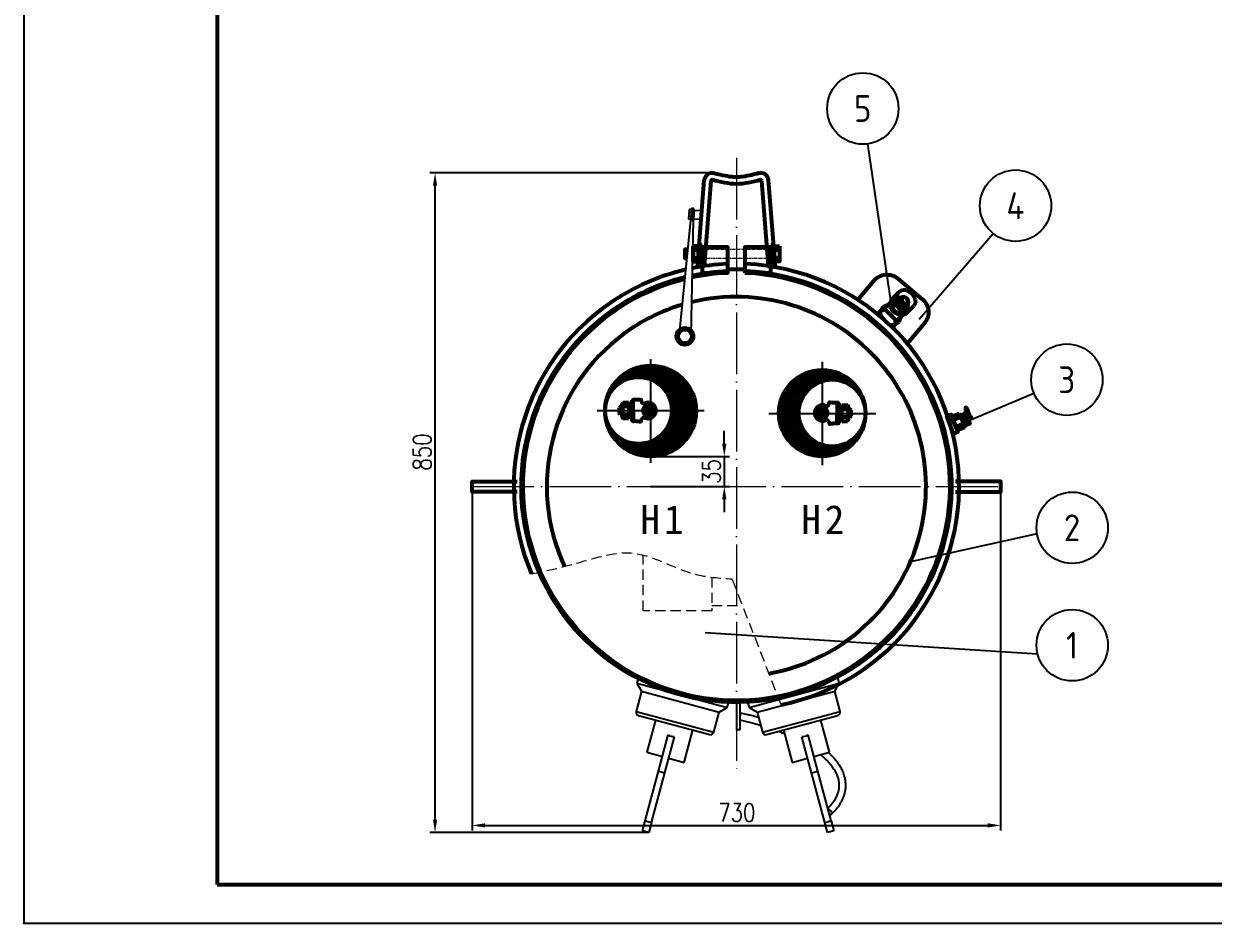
# Model space of a CAD drawing. Header units: millimetres. Extents: x 119255 to 140443, y -8485 to -5380.
# Drawn here: x 136654 to 138040, y -8485 to -7437 of the extents above; entities that cross this region are included whole.
import ezdxf
from ezdxf.enums import TextEntityAlignment as Align

# ---------------------------------------------------------------- set-up
doc = ezdxf.new("R2010")
doc.units = ezdxf.units.MM
doc.header["$LTSCALE"] = 3
for name, pattern in [('ACAD_ISO04W100', [30, 24, -3, 0, -3]), ('ACISOTGL', [3, 2, -1]), ('CENTER', [2, 1.25, -0.25, 0.25, -0.25]), ('DASHDOT', [0.55, 0.5, -0.025, 0, -0.025])]:
    doc.linetypes.add(name, pattern=pattern)
for name, color, linetype in [('2', 3, 'Continuous'), ('A', 3, 'Continuous'), ('C', 1, 'DASHDOT'), ('PL', 5, 'Continuous'), ('S', 254, 'Continuous'), ('几何体', 7, 'Continuous')]:
    doc.layers.add(name, color=color, linetype=linetype)
for name, color, linetype, lineweight in [('图层1', 1, 'CENTER', 13), ('标注、文本', 3, 'Continuous', 25), ('粗实线', 4, 'Continuous', 53)]:
    doc.layers.add(name, color=color, linetype=linetype, lineweight=lineweight)
doc.styles.add('ST_WIN', font='isocp2.shx', dxfattribs={"bigfont": 'hzdxfst.shx'})
doc.styles.get("Standard").update_dxf_attribs({"font": 'txt', "bigfont": 'gbcbig.shx'})
doc.styles.add('TH_GBDIM', font='romans.shx', dxfattribs={"width": 0.8, "bigfont": 'gbcbig.shx'})
doc.dimstyles.new('TH_GBDIM1', dxfattribs={"dimscale": 3, "dimtxt": 3.5, "dimasz": 2.5, "dimexe": 2, "dimexo": 0, "dimgap": 1.5, "dimtad": 1, "dimdec": 1, "dimzin": 0, "dimdsep": 46, "dimtxsty": 'TH_GBDIM', "dimcen": 2.5, "dimclrd": 3, "dimclre": 256, "dimclrt": 2, "dimadec": 0, "dimazin": 0, "dimtfac": 0.714286, "dimtdec": 1, "dimtmove": 0, "dimatfit": 3, "dimfxl": 0, "dimtzin": 0, "dimlwd": -1, "dimlwe": -1, "dimarcsym": 0})

# ---------------------------------------------------------------- blocks, each defined once
blk = doc.blocks.new('*D58')
at = {"layer": 'Defpoints', "color": 0}
for p in [(137176.7, -7976.4), (137792.7, -7982.4), (137792.7, -8371.2)]:
    blk.add_point(p, dxfattribs=at)
at = {"layer": '标注、文本'}
for p, q in [((137176.7, -7976.4), (137176.7, -8377.2)), ((137792.7, -7982.4), (137792.7, -8377.2))]:
    blk.add_line(p, q, dxfattribs=at)
at = {"layer": '标注、文本', "color": 3}
blk.add_line((137191.7, -8371.2), (137777.7, -8371.2), dxfattribs=at)
for points in [[(137191.7, -8368.7), (137191.7, -8373.7), (137176.7, -8371.2)], [(137777.7, -8368.7), (137777.7, -8373.7), (137792.7, -8371.2)]]:
    blk.add_solid(points, dxfattribs=at)
at = {"layer": '标注、文本', "color": 2, "insert": (137485.3, -8356.2), "char_height": 21, "attachment_point": 5, "style": 'TH_GBDIM'}
blk.add_mtext('730', dxfattribs=at)
blk = doc.blocks.new('*D51')
at = {"layer": 'Defpoints', "color": 0}
for p in [(137133.5, -7611.1), (137456.3, -7611.1), (137382.5, -8379.4)]:
    blk.add_point(p, dxfattribs=at)
at = {"layer": '标注、文本'}
for p, q in [((137456.3, -7611.1), (137127.5, -7611.1)), ((137382.5, -8379.4), (137127.5, -8379.4))]:
    blk.add_line(p, q, dxfattribs=at)
at = {"layer": '标注、文本', "color": 3}
blk.add_line((137133.5, -8364.4), (137133.5, -7626.1), dxfattribs=at)
for points in [[(137131, -7626.1), (137136, -7626.1), (137133.5, -7611.1)], [(137131, -8364.4), (137136, -8364.4), (137133.5, -8379.4)]]:
    blk.add_solid(points, dxfattribs=at)
at = {"layer": '标注、文本', "color": 2, "insert": (137118.5, -7936.2), "char_height": 21, "attachment_point": 5, "rotation": 90, "style": 'TH_GBDIM'}
blk.add_mtext('850', dxfattribs=at)
blk = doc.blocks.new('*D55')
at = {"layer": 'Defpoints', "color": 0}
for p in [(137384.7, -7941.4), (137384.7, -7976.4), (137470.6, -7976.4)]:
    blk.add_point(p, dxfattribs=at)
at = {"layer": '标注、文本', "color": 3}
for p, q in [((137470.6, -7926.4), (137470.6, -7911.4)), ((137470.6, -7941.4), (137470.6, -7976.4)), ((137470.6, -7991.4), (137470.6, -8006.4))]:
    blk.add_line(p, q, dxfattribs=at)
at = {"layer": '标注、文本'}
for p, q in [((137384.7, -7941.4), (137476.6, -7941.4)), ((137384.7, -7976.4), (137476.6, -7976.4))]:
    blk.add_line(p, q, dxfattribs=at)
at = {"layer": '标注、文本', "color": 3}
for points in [[(137468.1, -7926.4), (137473.1, -7926.4), (137470.6, -7941.4)], [(137468.1, -7991.4), (137473.1, -7991.4), (137470.6, -7976.4)]]:
    blk.add_solid(points, dxfattribs=at)
at = {"layer": '标注、文本', "color": 2, "insert": (137455.6, -7958.9), "char_height": 21, "attachment_point": 5, "rotation": 90, "style": 'TH_GBDIM'}
blk.add_mtext('35', dxfattribs=at)
blk = doc.blocks.new('A$C3480972e')
at = {"layer": '几何体'}
for p, q in [((-114.1, 28.4), (-115.9, 21.8)), ((119.9, 21.8), (118.1, 28.4)), ((-115.9, 21.8), (-110.6, 12.6)), ((-115.9, 21.8), (-10.8, -6.4)), ((14.8, -6.4), (119.9, 21.8)), ((114.6, 12.6), (119.9, 21.8)), ((-110.6, 12.6), (-116.9, -10.9)), ((-110.6, 12.6), (-20, -11.7)), ((-10.8, -6.4), (-9, 0.2)), ((0, 0), (0, -32.4)), ((4, 0), (4, -32.4)), ((13, 0.2), (14.8, -6.4)), ((24, -11.7), (114.6, 12.6)), ((120.9, -10.9), (114.6, 12.6)), ((-116.9, -10.9), (-26.3, -35.2)), ((-26.3, -35.2), (-20, -11.7)), ((-20, -11.7), (-10.8, -6.4)), ((14.8, -6.4), (24, -11.7)), ((24, -11.7), (30.3, -35.2)), ((30.3, -35.2), (120.9, -10.9)), ((-114.1, -15.7), (-31.1, -37.9)), ((-94.3, -21), (-104.4, -58.6)), ((4.2, -14.7), (4, -15.4)), ((35.1, -37.9), (118.1, -15.7)), ((108.4, -58.6), (98.3, -21)), ((-90.9, -80.5), (-79.6, -38.4)), ((-83.6, -82.4), (-72.3, -40.4)), ((-61, -70.3), (-50.9, -32.6)), ((4, -32.4), (0, -32.4)), ((54.9, -32.6), (65, -70.3)), ((87.6, -82.4), (76.3, -40.4)), ((94.9, -80.5), (83.6, -38.4)), ((-104.4, -58.6), (-86.3, -63.5)), ((-79, -65.4), (-61, -70.3)), ((65, -70.3), (83, -65.4)), ((90.3, -63.5), (108.4, -58.6)), ((-106.4, -138.4), (-90.9, -80.5)), ((-99.1, -140.4), (-83.6, -82.4)), ((-90.9, -80.5), (-83.6, -82.4)), ((87.6, -82.4), (94.9, -80.5)), ((103.1, -140.4), (87.6, -82.4)), ((110.4, -138.4), (94.9, -80.5)), ((-109.5, -150), (-106.4, -138.4)), ((-106.4, -138.4), (-99.1, -140.4)), ((103.1, -140.4), (110.4, -138.4)), ((110.4, -138.4), (113.5, -150)), ((-102.2, -152), (-109.5, -150)), ((-99.1, -140.4), (-102.2, -152)), ((106.2, -152), (103.1, -140.4)), ((113.5, -150), (106.2, -152))]:
    blk.add_line(p, q, dxfattribs=at)
at = {"layer": '几何体', "flags": 128}
for points in [[(4, -18.4), (4.2, -17.7), (4.4, -16.7), (4.6, -15.6), (4.7, -14.7), (4.8, -13.9), (4.8, -13.3), (4.8, -13), (4.7, -13), (4.6, -13.3), (4.4, -13.9), (4.2, -14.7)], [(110.9, -128.2), (111.1, -129.1), (111, -130), (110.7, -130.7), (110.2, -131.3), (109.5, -131.6), (108.7, -131.7), (108.6, -131.7)]]:
    blk.add_lwpolyline(points, dxfattribs=at)
at = {"layer": '几何体'}
for centre, radius, start, end in [((-113.1, -11.9), 3.9, 164.9999, 255), ((117.1, -11.9), 3.9, 285, 15.0001), ((-30.1, -34.2), 3.9, 255, 345.0001), ((34.1, -34.2), 3.9, 194.9999, 285), ((106, -129.9), 5.16, 18.5277, 80.9668)]:
    blk.add_arc(centre, radius, start, end, dxfattribs=at)
for centre, major_axis in [((-64.3, 4.3), (11.9, 44.3)), ((68.3, 4.3), (-11.9, 44.3))]:
    blk.add_ellipse(centre, major_axis=major_axis, ratio=0.490049, start_param=2.971841, end_param=3.311344, dxfattribs=at)
for points, knots in [([(25.7, -18), (24.8, -17.7), (22.1, -17), (17.4, -15.8), (11.4, -14.4), (7.1, -13.5), (4.8, -13)], [0, 0, 0, 0, 0.13545, 0.38583, 0.673641, 1, 1, 1, 1]), ([(4, -21), (6.1, -21.5), (10.4, -22.3), (16.6, -23.8), (22.5, -25.4), (26.2, -26.4), (28, -26.9), (28.1, -26.9)], [0, 0, 0, 0, 0.260489, 0.527943, 0.771275, 0.991155, 1, 1, 1, 1]), ([(49.4, -34.1), (49.5, -34.2), (50.6, -34.6), (52.8, -35.5), (54.9, -36.3), (56, -36.8)], [0, 0, 0, 0, 0.052809, 0.500258, 1, 1, 1, 1]), ([(98.1, -61.4), (99.4, -62.4), (101.5, -64.2), (104.4, -67), (107, -69.7), (109.4, -72.5), (111.5, -75.3), (113.1, -77.6), (114.2, -79.4), (115.2, -81.1), (116.1, -82.9), (117, -85), (117.9, -87.3), (118.6, -89.6), (119, -91.7), (119.3, -93.4), (119.5, -95), (119.5, -96.6), (119.5, -98.4), (119.4, -100.2), (119.2, -102), (118.9, -103.4), (118.6, -104.5), (118.3, -105.5), (118, -106.6), (117.4, -108.1), (116.7, -109.8), (115.7, -111.8), (114.5, -114), (112.9, -116.4), (110.8, -119.1), (108.7, -121.6), (107.1, -123.2), (106.5, -123.8)], [0, 0, 0, 0, 0.053652, 0.093216, 0.138704, 0.188359, 0.233416, 0.272987, 0.29891, 0.323221, 0.351338, 0.38575, 0.424412, 0.461367, 0.495076, 0.521981, 0.544456, 0.570358, 0.600106, 0.629623, 0.656949, 0.681596, 0.696892, 0.710624, 0.727422, 0.750324, 0.779407, 0.808452, 0.841982, 0.880154, 0.923187, 0.971384, 1, 1, 1, 1]), ([(110.4, -131.1), (111.5, -130.1), (113.5, -128.1), (116.1, -125.3), (118.1, -122.8), (119.7, -120.7), (120.9, -118.8), (122.3, -116.5), (123.8, -113.6), (125.1, -110.5), (126, -107.8), (126.6, -105.4), (127.1, -102.9), (127.4, -100.2), (127.6, -97.4), (127.5, -94.7), (127.2, -92.2), (126.9, -90.1), (126.4, -87.9), (125.7, -85.4), (124.8, -82.7), (123.6, -80), (122.4, -77.6), (121.1, -75.2), (119.5, -72.8), (117.6, -70), (115.4, -67.2), (112.8, -64.2), (110.1, -61.4), (108.2, -59.6), (107.5, -58.9)], [0, 0, 0, 0, 0.0465344, 0.0873213, 0.122623, 0.1526304, 0.1774811, 0.1985997, 0.2473063, 0.2948174, 0.3243775, 0.3535825, 0.3858853, 0.4216641, 0.4583998, 0.4948734, 0.5283732, 0.554215, 0.5799184, 0.6140528, 0.6542164, 0.6911032, 0.7237884, 0.7531379, 0.7915919, 0.8297007, 0.871359, 0.9166332, 0.9657844, 1, 1, 1, 1])]:
    blk.add_open_spline(points, degree=3, knots=knots, dxfattribs=at)

msp = doc.modelspace()

# ---------------------------------------------------------------- linework, layer by layer
at = {"layer": 'A'}
for p, q in [((137665.78, -7767.8), (137638.06, -7577.22)), ((137697.65, -7781.31), (137784.12, -7681.75)), ((137740.06, -7906.01), (137831.47, -7867.76))]:
    msp.add_line(p, q, dxfattribs=at)
for centre in [(137632.07, -7536.08), (137810.07, -7649.25), (137869.92, -7851.96), (137876.07, -8024.47), (137876.07, -8161.34)]:
    msp.add_circle(centre, 41.58, dxfattribs=at)
at = {"layer": 'C'}
for p, q in [((137384.72, -7828.16), (137384.72, -7948.69)), ((137584.72, -7831.1), (137584.72, -7951.63)), ((137447.03, -7888.43), (137322.4, -7888.43)), ((137522.4, -7891.37), (137647.03, -7891.37))]:
    msp.add_line(p, q, dxfattribs=at)
at = {"layer": 'PL', "color": 7, "ltscale": 0.5}
for p, q in [((137429.59, -7653.55), (137428.99, -7665.05)), ((137431.67, -7665.19), (137428.99, -7665.05)), ((137431.85, -7661.73), (137429.17, -7661.59)), ((137432.09, -7657.15), (137429.41, -7657.01)), ((137432.27, -7653.69), (137429.59, -7653.55)), ((137432.34, -7652.41), (137431.62, -7666.08)), ((137435.09, -7652.56), (137432.34, -7652.41)), ((137434.3, -7664.39), (137434.81, -7654.76)), ((137434.76, -7664.9), (137434.3, -7664.39)), ((137434.38, -7666.23), (137435.09, -7652.56)), ((137435.31, -7654.31), (137434.76, -7664.9)), ((137442.94, -7665.33), (137434.76, -7664.9)), ((137434.81, -7654.76), (137435.31, -7654.31)), ((137435.31, -7654.31), (137443.5, -7654.74)), ((137443.5, -7654.74), (137442.94, -7665.33)), ((137443.81, -7664.89), (137442.94, -7665.33)), ((137443.5, -7654.74), (137444.31, -7655.26)), ((137443.81, -7664.89), (137444.31, -7655.26)), ((137431.62, -7666.08), (137434.38, -7666.23)), ((137420.13, -7794.83), (137416.71, -7802.1)), ((137416.71, -7802.1), (137421.3, -7808.7)), ((137428.14, -7794.16), (137420.13, -7794.83)), ((137432.73, -7800.76), (137428.14, -7794.16)), ((137429.31, -7808.03), (137432.73, -7800.76)), ((137421.3, -7808.7), (137429.31, -7808.03))]:
    msp.add_line(p, q, dxfattribs=at)
for centre, radius in [((137424.71, -7801.42), 8.7), ((137424.72, -7801.43), 6.96)]:
    msp.add_circle(centre, radius, dxfattribs=at)
at = {"layer": '图层1'}
for p, q in [((137474.72, -7716.93), (137474.72, -7727.61)), ((137494.72, -7716.93), (137494.72, -7727.61))]:
    msp.add_line(p, q, dxfattribs=at)
for points in [[(137524.72, -7700.43), (137444.72, -7700.43)], [(137444.72, -7710.43), (137524.72, -7710.43)]]:
    msp.add_lwpolyline(points, dxfattribs=at)
msp.add_arc((137484.72, -8008.43), 285, 87.98921, 92.01079, dxfattribs=at)
at = {"layer": '标注、文本'}
for p, q in [((136654.17, -5805.74), (136654.17, -8485.13)), ((137417.81, -7802.28), (137431.62, -7666.08)), ((137434.38, -7666.23), (137431.46, -7799.69)), ((137835.13, -8031.71), (137687.51, -8064.28)), ((137835.81, -8171.73), (137448.41, -8146.85)), ((136654.17, -8485.13), (140443.2, -8485.13))]:
    msp.add_line(p, q, dxfattribs=at)
at = {"layer": '标注、文本', "color": 1, "linetype": 'ACAD_ISO04W100', "lineweight": 15}
for p, q in [((137484.72, -7593.33), (137484.72, -8310.98)), ((137176.72, -7976.43), (137792.72, -7976.43))]:
    msp.add_line(p, q, dxfattribs=at)
at = {"layer": '标注、文本'}
msp.add_point((136654.17, -8485.13), dxfattribs=at)
at = {"layer": '粗实线'}
for p, q in [((136879.7, -5850.84), (136879.7, -8440.02)), ((136879.7, -8440.02), (140398.1, -8440.02))]:
    msp.add_line(p, q, dxfattribs=at)
at = {"layer": '粗实线', "ltscale": 2}
for p, q in [((137439.24, -7720.95), (137447.28, -7619.42)), ((137439.24, -7720.95), (137447.28, -7619.42)), ((137447.36, -7719.63), (137455.25, -7620.12)), ((137522.08, -7719.63), (137514.19, -7620.12)), ((137530.2, -7720.95), (137522.16, -7619.42)), ((137674.81, -7749.3), (137678.34, -7747.18)), ((137678.34, -7747.18), (137682.34, -7747.41)), ((137682.34, -7747.41), (137685.87, -7749.06)), ((137685.87, -7749.06), (137689.16, -7751.41)), ((137667.05, -7759.41), (137654.58, -7771.88)), ((137664.93, -7762.94), (137664.46, -7763.41)), ((137665.17, -7759.41), (137664.7, -7761.29)), ((137664.7, -7761.29), (137664.7, -7761.77)), ((137664.7, -7763.18), (137664.94, -7762.94)), ((137664.94, -7762.94), (137665.4, -7762.94)), ((137666.58, -7757.53), (137665.17, -7759.41)), ((137666.58, -7758), (137665.17, -7761.29)), ((137665.17, -7762.71), (137666.11, -7761.77)), ((137666.58, -7761.3), (137665.4, -7762.94)), ((137667.52, -7759.88), (137666.11, -7763.18)), ((137666.58, -7761.29), (137666.11, -7761.77)), ((137668.23, -7756.36), (137666.58, -7757.53)), ((137669.4, -7756.59), (137666.58, -7758)), ((137666.82, -7761.06), (137666.58, -7761.29)), ((137667.52, -7758.94), (137667.05, -7759.41)), ((137667.52, -7759.88), (137669.64, -7757.76)), ((137668.46, -7758.94), (137667.52, -7758.94)), ((137670.34, -7755.65), (137668.23, -7756.36)), ((137668.7, -7765.29), (137670.11, -7761.06)), ((137672.7, -7756.59), (137669.4, -7756.59)), ((137669.64, -7757.76), (137672.93, -7756.36)), ((137670.34, -7758), (137669.64, -7757.76)), ((137670.11, -7761.06), (137670.34, -7758.94)), ((137674.81, -7756.36), (137670.34, -7755.65)), ((137670.34, -7758.94), (137670.34, -7758)), ((137672.93, -7756.36), (137676.93, -7756.12)), ((137672.93, -7761.06), (137677.64, -7756.35)), ((137672.93, -7761.06), (137673.64, -7759.41)), ((137672.93, -7762.94), (137672.93, -7761.06)), ((137674.81, -7765.77), (137672.93, -7762.94)), ((137673.64, -7759.41), (137676.7, -7756.36)), ((137676.7, -7756.36), (137675.99, -7758)), ((137675.99, -7758), (137675.99, -7759.88)), ((137675.99, -7759.88), (137677.64, -7762.94)), ((137678.34, -7755.65), (137676.7, -7756.36)), ((137677.64, -7756.35), (137676.93, -7757.53)), ((137676.93, -7757.53), (137676.93, -7759.41)), ((137676.93, -7759.41), (137678.58, -7762)), ((137677.87, -7756.59), (137677.4, -7758)), ((137677.4, -7758), (137677.4, -7759.41)), ((137677.4, -7759.41), (137678.82, -7761.77)), ((137678.81, -7755.65), (137677.64, -7756.35)), ((137677.64, -7762.94), (137680.93, -7764.82)), ((137679.29, -7756.12), (137677.87, -7756.59)), ((137680.23, -7755.65), (137678.34, -7755.65)), ((137678.58, -7762), (137681.4, -7763.88)), ((137681.4, -7755.88), (137678.81, -7755.65)), ((137678.82, -7761.77), (137681.4, -7763.41)), ((137680.7, -7756.12), (137679.29, -7756.12)), ((137683.05, -7757.53), (137680.23, -7755.65)), ((137683.05, -7757.53), (137680.7, -7756.12)), ((137683.28, -7757.3), (137681.4, -7755.88)), ((137682.81, -7763.41), (137683.99, -7762.7)), ((137684.7, -7760.12), (137683.05, -7757.53)), ((137685.16, -7760.59), (137683.05, -7757.53)), ((137684.93, -7759.41), (137683.28, -7757.3)), ((137683.99, -7762.7), (137684.7, -7761.53)), ((137684.46, -7763.17), (137685.17, -7762)), ((137684.46, -7764.12), (137685.16, -7762.47)), ((137684.7, -7761.53), (137684.7, -7760.12)), ((137685.17, -7762), (137684.93, -7759.41)), ((137685.16, -7762.47), (137685.16, -7760.59)), ((137689.16, -7751.41), (137691.52, -7754.71)), ((137693.4, -7762.24), (137691.51, -7766)), ((137691.52, -7754.71), (137693.17, -7758.24)), ((137693.17, -7758.24), (137693.4, -7762.24)), ((137650.58, -7773.53), (137653.88, -7770.23)), ((137650.58, -7773.53), (137653.88, -7770.23)), ((137652.7, -7776.59), (137650.58, -7773.53)), ((137653.88, -7770.23), (137652.7, -7772.82)), ((137652.93, -7777.76), (137652.7, -7772.82)), ((137653.64, -7770.47), (137653.41, -7770.24)), ((137653.88, -7770.23), (137654.58, -7768.59)), ((137654.58, -7768.59), (137653.88, -7770.23)), ((137654.11, -7771.88), (137653.88, -7770.23)), ((137654.35, -7772.11), (137654.11, -7771.88)), ((137654.58, -7768.59), (137654.82, -7768.35)), ((137656.23, -7766.94), (137654.82, -7768.35)), ((137655.52, -7767.65), (137673.17, -7785.29)), ((137656.23, -7766.94), (137661.17, -7764.82)), ((137661.17, -7764.82), (137661.87, -7764.59)), ((137661.87, -7764.59), (137661.64, -7764.35)), ((137664.7, -7763.18), (137664.23, -7763.65)), ((137664.23, -7763.65), (137664.46, -7763.41)), ((137664.7, -7764.12), (137664.23, -7763.65)), ((137664.46, -7766.23), (137664.7, -7764.12)), ((137664.93, -7768.59), (137664.46, -7766.23)), ((137665.4, -7763.41), (137664.7, -7763.18)), ((137665.4, -7763.41), (137664.7, -7764.12)), ((137665.17, -7768.35), (137664.7, -7768.82)), ((137665.4, -7768.59), (137664.7, -7769.29)), ((137664.7, -7769.29), (137664.7, -7768.82)), ((137665.17, -7769.29), (137664.7, -7769.29)), ((137665.4, -7763.41), (137665.17, -7766)), ((137665.17, -7766), (137665.64, -7768.35)), ((137665.4, -7768.59), (137665.17, -7768.35)), ((137665.17, -7768.35), (137665.64, -7768.35)), ((137665.88, -7768.59), (137665.17, -7769.29)), ((137668.7, -7773.76), (137665.17, -7769.29)), ((137665.88, -7768.59), (137665.4, -7768.59)), ((137665.87, -7768.59), (137669.4, -7773.06)), ((137666.11, -7763.18), (137665.88, -7767.18)), ((137665.88, -7767.18), (137666.58, -7767.41)), ((137665.88, -7767.18), (137666.81, -7769.06)), ((137666.58, -7767.41), (137668.7, -7765.29)), ((137666.58, -7767.41), (137666.81, -7769.06)), ((137666.81, -7769.06), (137668.93, -7771.65)), ((137670.11, -7765.3), (137668.7, -7765.29)), ((137669.4, -7773.06), (137668.7, -7773.76)), ((137668.7, -7774.23), (137668.7, -7773.76)), ((137669.17, -7773.76), (137668.7, -7774.23)), ((137668.93, -7774.47), (137668.7, -7774.23)), ((137668.93, -7771.65), (137671.52, -7773.76)), ((137669.64, -7773.76), (137668.93, -7774.47)), ((137668.93, -7786.23), (137681.4, -7773.76)), ((137669.17, -7773.76), (137669.4, -7773.06)), ((137669.64, -7773.76), (137669.17, -7773.76)), ((137671.76, -7775.41), (137669.4, -7774)), ((137669.87, -7773.53), (137669.64, -7773.76)), ((137669.87, -7773.53), (137672.23, -7774.94)), ((137671.05, -7765.76), (137670.11, -7765.3)), ((137673.17, -7767.41), (137671.05, -7765.76)), ((137673.4, -7774.23), (137671.52, -7773.76)), ((137671.52, -7773.76), (137673.64, -7774.94)), ((137674.34, -7776.12), (137671.76, -7775.41)), ((137672.23, -7774.94), (137674.81, -7775.65)), ((137674.81, -7769.53), (137673.17, -7767.41)), ((137673.4, -7774.23), (137675.52, -7772.12)), ((137673.64, -7774.94), (137673.4, -7774.23)), ((137673.64, -7774.94), (137677.4, -7774.47)), ((137674.81, -7775.65), (137674.34, -7776.12)), ((137674.34, -7776.58), (137674.35, -7776.11)), ((137674.81, -7776.11), (137674.34, -7776.58)), ((137674.81, -7776.59), (137674.34, -7776.58)), ((137677.87, -7767.88), (137674.81, -7765.77)), ((137675.52, -7770.71), (137674.81, -7769.53)), ((137674.81, -7776.11), (137674.81, -7775.65)), ((137675.29, -7776.12), (137674.81, -7776.11)), ((137675.29, -7776.12), (137674.81, -7776.59)), ((137675.29, -7776.12), (137675.05, -7775.88)), ((137675.28, -7775.64), (137677.4, -7775.41)), ((137675.28, -7775.64), (137675.29, -7776.12)), ((137678.81, -7774.94), (137675.29, -7776.12)), ((137679.52, -7770.47), (137675.52, -7772.12)), ((137675.52, -7772.12), (137675.52, -7770.71)), ((137677.4, -7774.47), (137680.93, -7773.29)), ((137677.4, -7775.41), (137679.29, -7774.47)), ((137679.75, -7767.88), (137677.87, -7767.88)), ((137679.29, -7774.47), (137678.81, -7774.94)), ((137679.29, -7775.41), (137678.81, -7774.94)), ((137679.05, -7776.11), (137679.28, -7775.88)), ((137679.28, -7775.88), (137681.4, -7775.65)), ((137679.76, -7774.94), (137679.29, -7774.47)), ((137679.99, -7774.7), (137679.29, -7775.41)), ((137681.87, -7770.47), (137679.52, -7770.47)), ((137679.75, -7774), (137679.52, -7773.77)), ((137679.52, -7775.64), (137682.58, -7774)), ((137679.75, -7767.88), (137684.46, -7763.17)), ((137681.4, -7767.18), (137679.75, -7767.88)), ((137679.75, -7774), (137679.99, -7774.7)), ((137680.93, -7764.82), (137682.81, -7764.82)), ((137680.93, -7773.29), (137683.05, -7771.17)), ((137681.4, -7763.41), (137682.81, -7763.41)), ((137681.4, -7763.88), (137683.05, -7763.65)), ((137681.4, -7767.18), (137684.46, -7764.12)), ((137681.4, -7773.76), (137681.87, -7773.29)), ((137681.4, -7775.65), (137683.28, -7774.23)), ((137682.81, -7770.47), (137681.87, -7770.47)), ((137681.87, -7773.29), (137681.87, -7772.35)), ((137682.58, -7774), (137684.23, -7771.41)), ((137682.81, -7764.82), (137684.46, -7764.12)), ((137683.05, -7771.17), (137682.81, -7770.47)), ((137683.05, -7763.65), (137684.46, -7763.17)), ((137684.22, -7767.65), (137683.05, -7771.17)), ((137683.28, -7774.23), (137684.46, -7772.59)), ((137684.69, -7763.88), (137684.22, -7767.65)), ((137684.23, -7771.41), (137684.23, -7768.12)), ((137684.93, -7770.23), (137684.46, -7766)), ((137684.46, -7772.59), (137684.93, -7770.23)), ((137657.64, -7782.94), (137652.93, -7777.76)), ((137663.05, -7787.88), (137657.64, -7782.94)), ((137663.05, -7787.88), (137667.99, -7788.11)), ((137663.52, -7787.88), (137663.05, -7787.88)), ((137667.28, -7790.23), (137664.23, -7788.11)), ((137667.28, -7790.23), (137670.58, -7786.94)), ((137667.28, -7790.23), (137670.58, -7786.94)), ((137667.99, -7788.11), (137670.58, -7786.94)), ((137668.94, -7786.7), (137668.46, -7786.23)), ((137670.34, -7786.7), (137668.94, -7786.7)), ((137670.34, -7787.17), (137670.11, -7786.94)), ((137671.99, -7786), (137670.34, -7786.7)), ((137670.58, -7786.94), (137671.99, -7786)), ((137672.46, -7786), (137671.99, -7786)), ((137672.46, -7786), (137673.87, -7784.58)), ((137675.99, -7779.65), (137673.87, -7784.58)), ((137676.23, -7778.94), (137675.99, -7778.7)), ((137675.99, -7779.65), (137676.23, -7778.94)), ((137348.42, -7884.68), (137350.12, -7883.23)), ((137348.42, -7891.1), (137348.42, -7884.68)), ((137351.57, -7882.99), (137350.12, -7883.23)), ((137350.12, -7883.23), (137350.12, -7892.67)), ((137351.57, -7880.57), (137352.4, -7878.89)), ((137351.57, -7894.37), (137351.57, -7880.57)), ((137351.57, -7892.92), (137351.57, -7882.99)), ((137359.07, -7878.63), (137352.42, -7878.75)), ((137359.07, -7883.23), (137352.54, -7883.23)), ((137360.04, -7880.33), (137362.71, -7879.84)), ((137360.04, -7896.06), (137360.04, -7880.33)), ((137362.71, -7886.38), (137360.04, -7887.83)), ((137362.71, -7879.84), (137362.71, -7886.38)), ((137364.6, -7900.19), (137364.4, -7875.97)), ((137388.12, -7882.26), (137385.22, -7884.18)), ((137389.09, -7883.96), (137386.2, -7885.64)), ((137389.82, -7886.14), (137386.67, -7887.98)), ((137577.76, -7886.9), (137580.66, -7888.58)), ((137578.73, -7885.2), (137581.64, -7887.11)), ((137602.26, -7903.13), (137602.46, -7878.91)), ((137606.82, -7883.26), (137604.15, -7882.78)), ((137604.15, -7882.78), (137604.15, -7889.32)), ((137606.82, -7899), (137606.82, -7883.26)), ((137607.78, -7881.57), (137614.44, -7881.69)), ((137607.78, -7886.17), (137614.32, -7886.17)), ((137615.29, -7883.51), (137614.46, -7881.83)), ((137615.29, -7897.3), (137615.29, -7883.51)), ((137615.29, -7895.85), (137615.29, -7885.93)), ((137615.29, -7885.93), (137616.74, -7886.17)), ((137618.44, -7887.62), (137616.74, -7886.17)), ((137616.74, -7886.17), (137616.74, -7895.61)), ((137618.44, -7894.04), (137618.44, -7887.62)), ((137349.39, -7892.92), (137348.42, -7891.1)), ((137351.57, -7892.92), (137349.39, -7892.92)), ((137350.12, -7892.67), (137351.57, -7892.92)), ((137359.07, -7892.43), (137352.54, -7892.43)), ((137359.07, -7897.27), (137352.54, -7897.27)), ((137360.04, -7887.83), (137360.04, -7889.53)), ((137360.04, -7889.53), (137362.61, -7887.88)), ((137362.71, -7895.82), (137360.04, -7896.06)), ((137389.09, -7891.71), (137386.15, -7890.12)), ((137389.82, -7890.06), (137386.67, -7887.98)), ((137577.04, -7889.07), (137580.19, -7890.92)), ((137577.04, -7892.99), (137580.19, -7890.92)), ((137577.76, -7894.64), (137580.7, -7893.06)), ((137604.15, -7889.32), (137606.82, -7890.77)), ((137604.15, -7898.76), (137606.82, -7899)), ((137606.82, -7892.46), (137604.25, -7890.82)), ((137606.82, -7890.77), (137606.82, -7892.46)), ((137607.78, -7895.37), (137614.32, -7895.37)), ((137607.78, -7900.21), (137614.32, -7900.21)), ((137616.74, -7895.61), (137615.29, -7895.85)), ((137615.29, -7895.85), (137617.47, -7895.85)), ((137617.47, -7895.85), (137618.44, -7894.04)), ((137744.77, -7891.6), (137736.48, -7894.74)), ((137741.17, -7908.93), (137736.63, -7896.96)), ((137746.28, -7895.59), (137737.99, -7898.73)), ((137746.13, -7893.37), (137750.84, -7891.58)), ((137746.13, -7893.37), (137750.66, -7905.33)), ((137755.38, -7903.55), (137750.84, -7891.58)), ((137757.54, -7894.55), (137756.69, -7894.87)), ((137749.31, -7903.57), (137741.02, -7906.71)), ((137750.82, -7907.56), (137742.53, -7910.7)), ((137750.66, -7905.33), (137755.38, -7903.55))]:
    msp.add_line(p, q, dxfattribs=at)
at = {"layer": '粗实线', "color": 8, "linetype": 'ACISOTGL', "lineweight": 0, "ltscale": 2}
for p, q in [((137375.89, -8121.13), (137375.89, -8056.25)), ((137456, -8082.1), (137456, -8121.13)), ((137536.85, -8230.64), (137479.9, -8084.12)), ((137456, -8121.13), (137375.89, -8121.13)), ((137456, -8115.07), (137491.94, -8115.07))]:
    msp.add_line(p, q, dxfattribs=at)
at = {"layer": '粗实线', "ltscale": 2}
for points in [[(137428.14, -7700.43), (137424.72, -7700.43), (137424.72, -7710.43), (137427.13, -7710.43)], [(137433.32, -7714.31), (137434.32, -7714.31), (137434.32, -7696.54), (137433.71, -7696.54)], [(137433.42, -7709.87), (137434.32, -7709.87), (137434.32, -7700.99), (137433.62, -7700.99)], [(137756.01, -7896.46), (137751.75, -7885.24)], [(137752.88, -7884.81), (137757.14, -7896.04)], [(137757.54, -7894.55), (137758.42, -7896.89), (137754.96, -7898.2), (137754.07, -7895.86), (137755.57, -7895.3)], [(137229.28, -7982.43), (137176.72, -7982.43), (137176.72, -7970.43), (137229.28, -7970.43)], [(137740.16, -7982.43), (137792.72, -7982.43), (137792.72, -7970.43), (137740.16, -7970.43)]]:
    msp.add_lwpolyline(points, dxfattribs=at)
for points in [[(137434.32, -7696.54), (137434.32, -7714.31), (137442.72, -7714.31), (137442.72, -7696.54)], [(137434.32, -7700.99), (137434.32, -7709.87), (137442.72, -7709.87), (137442.72, -7700.99)], [(137444.72, -7695.43), (137444.72, -7715.43), (137442.72, -7715.43), (137442.72, -7695.43)], [(137444.72, -7727.65), (137474.72, -7727.65), (137474.72, -7697.61), (137444.72, -7697.61)], [(137494.72, -7727.65), (137524.72, -7727.65), (137524.72, -7697.61), (137494.72, -7697.61)], [(137524.72, -7695.43), (137524.72, -7715.43), (137526.72, -7715.43), (137526.72, -7695.43)], [(137535.12, -7696.54), (137535.12, -7714.31), (137526.72, -7714.31), (137526.72, -7696.54)], [(137535.12, -7700.99), (137535.12, -7709.87), (137526.72, -7709.87), (137526.72, -7700.99)], [(137737.6, -7915.2), (137729.81, -7894.63), (137735, -7892.66), (137742.8, -7913.23)], [(137755.54, -7903.98), (137750.68, -7891.15), (137752.08, -7890.62), (137756.94, -7903.44)]]:
    msp.add_lwpolyline(points, close=True, dxfattribs=at)
msp.add_lwpolyline([(137626.21, -7758.9), (137644.86, -7736.67, -0.4142136), (137673.04, -7734.2), (137701.38, -7757.99, -0.4142136), (137703.85, -7786.16), (137683.83, -7810.01)], format="xyb", dxfattribs=at)
for centre, radius in [((137424.71, -7801.42), 9.75), ((137384.72, -7888.43), 53), ((137383.22, -7888.07), 51.5), ((137382.14, -7888.07), 50.42), ((137381.72, -7888.07), 50), ((137380.5, -7888.06), 48.78), ((137379.05, -7888.07), 47.33), ((137377.35, -7887.84), 45.63), ((137375.9, -7887.83), 44.18), ((137373.72, -7887.83), 42), ((137584.72, -7891.01), 50.42), ((137586.36, -7891), 48.78), ((137587.81, -7891.01), 47.33), ((137589.5, -7890.78), 45.63), ((137372.51, -7887.83), 40.79), ((137370.57, -7887.83), 38.86), ((137590.96, -7890.77), 44.18), ((137593.14, -7890.77), 42), ((137594.35, -7890.77), 40.79), ((137596.28, -7890.77), 38.86), ((137381.35, -7887.83), 5.33), ((137381.66, -7887.83), 4.29), ((137585.51, -7890.77), 5.33), ((137585.2, -7890.77), 4.29)]:
    msp.add_circle(centre, radius, dxfattribs=at)
for centre, radius, start, end in [((137456.25, -7620.13), 9, 71.09977, 175.45082), ((137456.25, -7620.13), 9, 71.09977, 175.45082), ((137456.25, -7620.2), 1, 64.91291, 175.48808), ((137513.19, -7620.13), 9, 4.54918, 108.90023), ((137513.19, -7620.2), 1, 4.51192, 115.08709), ((137484.72, -7976.43), 259.5, 92.37317, 101.46153), ((137484.72, -7976.43), 259.5, 281.58888, 87.62683), ((137484.72, -7976.43), 251, 125.30471, 87.5402), ((137484.72, -7976.43), 249, 125.47787, 87.51889), ((137484.72, -7976.43), 259.5, 103.12836, 124.54061), ((137484.72, -7976.43), 251, 103.79474, 125.30471), ((137484.72, -7976.43), 249, 103.95856, 125.47787), ((137484.72, -7976.43), 249, 92.48111, 102.00719), ((137484.72, -7976.43), 251, 92.4598, 101.89964), ((137484.72, -7958.43), 235, 87.98921, 92.01079), ((137484.72, -7976.43), 259.5, 124.54061, 203.07182), ((137484.72, -7976.43), 221, 279.88726, 103.72397), ((137484.72, -7976.43), 221, 106.58736, 126.41276), ((137484.72, -7976.43), 221, 126.41276, 204.93032), ((137366.7, -7887.83), 14.89, 162.00748, 197.99252), ((137356.53, -7880.93), 4.61, 150.04727, 209.9527), ((137355.81, -7880.93), 4, 324.86423, 35.13577), ((137348.63, -7887.83), 11.41, 336.22907, 23.77093), ((137381.66, -7887.83), 9.16, 237.78524, 122.50475), ((137381.66, -7887.83), 8.46, 239.70829, 120.35182), ((137372.4, -7887.92), 6.53, 336.00423, 24.8977), ((137381.86, -7887.76), 7.2, 29.59133, 116.20321), ((137371, -7887.99), 10.34, 336.51293, 23.93235), ((137585.2, -7890.77), 9.16, 57.49525, 302.21476), ((137585.2, -7890.77), 8.46, 59.64818, 300.29171), ((137584.99, -7890.69), 7.2, 63.79679, 150.40867), ((137595.85, -7890.93), 10.34, 156.06765, 203.48707), ((137618.23, -7890.77), 11.41, 156.22907, 203.77093), ((137611.05, -7883.87), 4, 144.86423, 215.13577), ((137610.33, -7883.87), 4.61, 330.0473, 29.95273), ((137600.16, -7890.77), 14.89, 342.00748, 17.99252), ((137752.32, -7885.02), 0.603, 20.75546, 200.75546), ((137355.05, -7894.85), 3.49, 136.07755, 226.71416), ((137356.53, -7894.85), 3.51, 316.40311, 43.59689), ((137382.02, -7889.38), 6.45, 237.2512, 341.14475), ((137584.84, -7892.31), 6.45, 198.85525, 302.7488), ((137594.46, -7890.85), 6.53, 155.1023, 203.99577), ((137610.33, -7897.79), 3.51, 136.40311, 223.59689), ((137611.81, -7897.79), 3.49, 313.28584, 43.92245), ((137740.24, -7895.6), 3.85, 167.15238, 234.35853), ((137752.41, -7897.83), 14.45, 183.58484, 217.92608), ((137742.53, -7894.73), 3.85, 347.15238, 54.35853), ((137734.89, -7904.47), 14.45, 3.58484, 37.92608), ((137756.57, -7896.25), 0.603, 200.75546, 20.75546), ((137744.77, -7907.57), 3.85, 167.15238, 234.35853), ((137747.06, -7906.7), 3.85, 347.15238, 54.35853)]:
    msp.add_arc(centre, radius, start, end, dxfattribs=at)
for points in [[(137512.77, -7619.29), (137484.72, -7624.02), (137456.67, -7619.29)], [(137379.17, -7893.16), (137379.17, -7894.13), (137378.68, -7894.61), (137377.47, -7895.09), (137376.26, -7896.06), (137375.05, -7897.27), (137374.08, -7898.73), (137373.6, -7899.94), (137373.36, -7900.66), (137372.98, -7900.66), (137371.73, -7900.58), (137364.92, -7900.14), (137364.16, -7900.18), (137363.31, -7899.57), (137362.71, -7898.97), (137362.71, -7898.48), (137362.71, -7896.64), (137362.71, -7879.84), (137362.71, -7878.8), (137362.71, -7878.03), (137362.71, -7877.66), (137362.95, -7876.94), (137363.19, -7876.7), (137363.67, -7876.21), (137364.07, -7875.67), (137364.9, -7875.51), (137369.26, -7875.51), (137372.75, -7875.24), (137373.6, -7875.24), (137373.72, -7875.73), (137374.33, -7877.42), (137375.29, -7879.12), (137376.14, -7879.72), (137377.84, -7880.81), (137378.68, -7881.29), (137379.17, -7881.78), (137379.17, -7882.02), (137379.17, -7882.75), (137378.68, -7883.23), (137377.96, -7884.2), (137377.23, -7884.93), (137376.5, -7887.35), (137376.5, -7889.28), (137377.11, -7891.22), (137378.44, -7892.19), (137379.17, -7893.16)], [(137587.69, -7896.09), (137587.69, -7897.06), (137588.17, -7897.55), (137589.38, -7898.03), (137590.59, -7899), (137591.81, -7900.21), (137592.77, -7901.66), (137593.26, -7902.87), (137593.5, -7903.6), (137593.88, -7903.6), (137595.13, -7903.52), (137601.93, -7903.08), (137602.7, -7903.12), (137603.55, -7902.51), (137604.15, -7901.91), (137604.15, -7901.42), (137604.15, -7899.58), (137604.15, -7882.78), (137604.15, -7881.73), (137604.15, -7880.96), (137604.15, -7880.6), (137603.91, -7879.87), (137603.67, -7879.63), (137603.18, -7879.15), (137602.79, -7878.6), (137601.96, -7878.44), (137597.6, -7878.44), (137594.11, -7878.18), (137593.26, -7878.18), (137593.14, -7878.66), (137592.53, -7880.36), (137591.56, -7882.05), (137590.72, -7882.66), (137589.02, -7883.75), (137588.17, -7884.23), (137587.69, -7884.72), (137587.69, -7884.96), (137587.69, -7885.68), (137588.17, -7886.17), (137588.9, -7887.14), (137589.63, -7887.86), (137590.35, -7890.28), (137590.35, -7892.22), (137589.75, -7894.16), (137588.42, -7895.13), (137587.69, -7896.09)]]:
    msp.add_spline(points, degree=3, dxfattribs=at)
msp.add_open_spline([(137510.81, -7611.53), (137507.97, -7612.25), (137505.19, -7612.95), (137498.99, -7614.38), (137495.6, -7615.05), (137491.01, -7615.66), (137489.71, -7615.79), (137487.5, -7615.95), (137486.59, -7615.99), (137484.96, -7616.02), (137484.25, -7616.02), (137482.8, -7615.99), (137482.08, -7615.95), (137479.87, -7615.81), (137478.38, -7615.65), (137473.4, -7614.98), (137469.81, -7614.25), (137463.66, -7612.81), (137461.17, -7612.18), (137458.63, -7611.53)], degree=3, knots=[0, 0, 0, 0, 8.6289129, 8.6289129, 19.6760002, 19.6760002, 24.1076651, 24.1076651, 27.305856, 27.305856, 29.8533288, 29.8533288, 32.4008016, 32.4008016, 37.4957473, 37.4957473, 49.1694807, 49.1694807, 56.8905328, 56.8905328, 56.8905328, 56.8905328], dxfattribs=at)
for points in [[(137666.58, -7757.53), (137666.58, -7757.53), (137674.81, -7749.29), (137674.81, -7749.29)], [(137674.81, -7749.29), (137674.81, -7749.29), (137666.58, -7757.53), (137666.58, -7757.53)], [(137683.28, -7774.23), (137683.28, -7774.23), (137691.52, -7766), (137691.52, -7766)], [(137691.52, -7766), (137691.52, -7766), (137683.28, -7774.23), (137683.28, -7774.23)]]:
    msp.add_open_spline(points, degree=3, dxfattribs=at)
at = {"layer": '粗实线', "color": 8, "linetype": 'ACISOTGL', "lineweight": 0, "ltscale": 2}
msp.add_spline([(137245.98, -8078.12), (137294.39, -8066.93), (137363.63, -8054.03), (137435.57, -8078.24), (137479.9, -8084.12)], degree=3, dxfattribs=at)

# ---------------------------------------------------------------- block references
at = {"layer": '标注、文本'}
msp.add_blockref('A$C3480972e', (137484.72, -8227.43), dxfattribs=at)

# ---------------------------------------------------------------- texts
at = {"layer": '2', "linetype": 'Continuous', "char_height": 33.6, "width": 106.4485, "attachment_point": 1, "line_spacing_factor": 2}
for s, insert in [('{\\fFangSong|b1|i0|c134|p49;\\T1.2;H1}', (137372.84, -7998.08)), ('{\\fFangSong|b1|i0|c134|p49;\\T1.2;H2}', (137560.27, -7998.08))]:
    msp.add_mtext(s, dxfattribs=dict(at, insert=insert))
at = {"layer": 'S', "color": 7, "style": 'ST_WIN'}
for s, p in [('5', (137631.91, -7536.08)), ('4', (137809.9, -7649.25)), ('3', (137869.76, -7851.96)), ('2', (137875.91, -8024.47)), ('1', (137875.91, -8161.34))]:
    msp.add_text(s, height=31.18, dxfattribs=at).set_placement(p, align=Align.MIDDLE)

# ---------------------------------------------------------------- dimensions: what is measured, and where the dimension line sits
at = {"layer": '标注、文本'}
for base, p1, p2, text, picture, middle in [((137133.54, -7611.13), (137382.51, -8379.42), (137456.25, -7611.13), '850', '*D51', (137133.54, -7936.16)), ((137470.62, -7976.43), (137384.72, -7941.43), (137384.72, -7976.43), '35', '*D55', (137470.62, -7958.93))]:
    dim = msp.add_linear_dim(base=base, p1=p1, p2=p2, angle=90, text=text, dimstyle='TH_GBDIM1', override={"dimtxt": 7, "dimasz": 5}, dxfattribs=at)
    dim.commit()
    dim.dimension.update_dxf_attribs({"geometry": picture, "text_midpoint": middle, "dimtype": 160})
dim = msp.add_linear_dim(base=(137792.72, -8371.21), p1=(137176.72, -7976.43), p2=(137792.72, -7982.43), text='730', dimstyle='TH_GBDIM1', override={"dimtxt": 7, "dimasz": 5}, dxfattribs=at)
dim.commit()
dim.dimension.update_dxf_attribs({"geometry": '*D58', "text_midpoint": (137485.28, -8371.21), "dimtype": 160})

doc.saveas('drawing.dxf')
